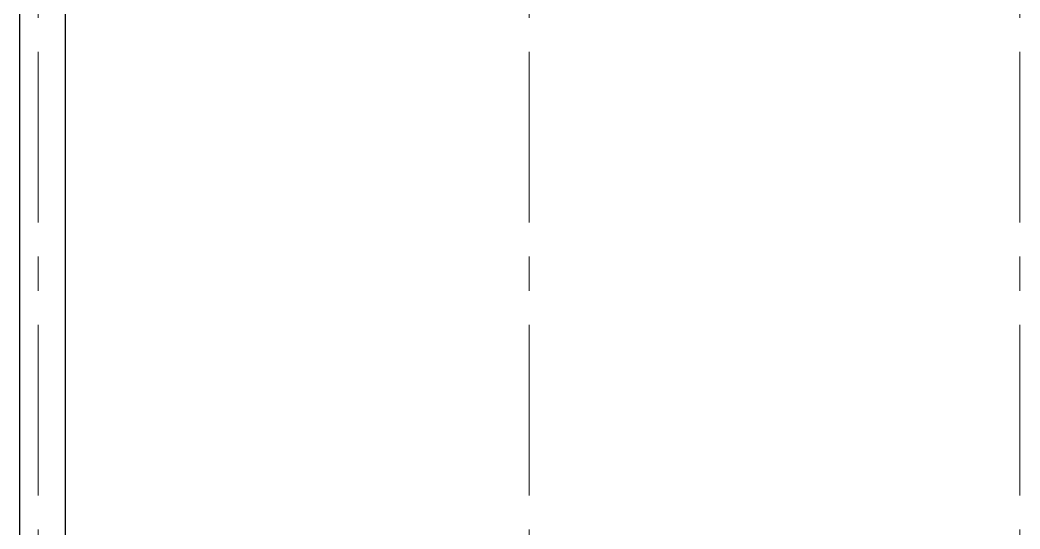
# Model space of a CAD drawing. Header units: inches. Extents: x -6800 to 96653, y -25814 to 17379.
# Drawn here: x 86781.7 to 87001.7, y -12998 to -12886.1 of the extents above; entities that cross this region are included whole.
import ezdxf

# ---------------------------------------------------------------- set-up
doc = ezdxf.new("R2010")
doc.units = ezdxf.units.IN
doc.header["$MEASUREMENT"] = 0
doc.linetypes.add('CENTER', pattern=[2, 1.25, -0.25, 0.25, -0.25])
doc.layers.add('Cent line', color=54, linetype='CENTER', lineweight=9)
doc.layers.add('Wall', color=90, linetype='Continuous', lineweight=30)

msp = doc.modelspace()

# ---------------------------------------------------------------- linework, layer by layer
at = {"layer": 'Cent line', "ltscale": 30, "transparency": 33554643}
for p, q in [((86785.73, -12713.08), (86785.73, -13197.18)), ((86893.73, -12713.08), (86893.73, -13197.18)), ((87001.73, -12713.08), (87001.73, -13197.18))]:
    msp.add_line(p, q, dxfattribs=at)
at = {"layer": 'Wall', "transparency": 33554651}
for p, q in [((86791.73, -13033.57), (86791.73, -12769.57)), ((86781.73, -13033.57), (86781.73, -12783.57))]:
    msp.add_line(p, q, dxfattribs=at)

doc.saveas('drawing.dxf')
